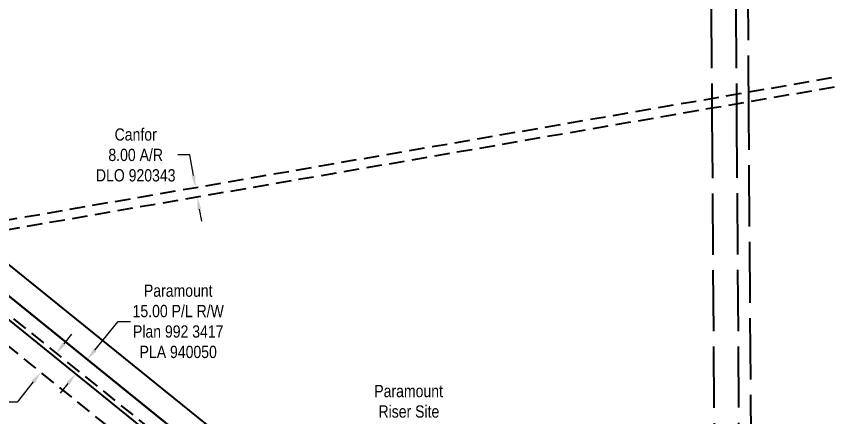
# Model space of a CAD drawing. Extents: x 528314 to 531043, y 6043383 to 6045203.
# Drawn here: x 530367 to 531040, y 6044451 to 6044777 of the extents above; entities that cross this region are included whole.
import ezdxf

# ---------------------------------------------------------------- set-up
doc = ezdxf.new("R2010")
doc.units = 0
doc.header["$LTSCALE"] = 5
doc.header["$PDSIZE"] = 0.5
doc.linetypes.add('foc-ACCESSROAD', pattern=[3.75, 2.5, -1.25])
doc.linetypes.add('foc-UNSURVEYED', pattern=[12.5, 10, -2.5])
doc.layers.get('Defpoints').update_dxf_attribs({"color": 9})
for name, color, linetype in [('C-RW', 13, 'Continuous'), ('F-AR', 190, 'foc-ACCESSROAD'), ('F-RW', 190, 'Continuous'), ('L-USEC', 7, 'foc-UNSURVEYED')]:
    doc.layers.add(name, color=color, linetype=linetype)
doc.layers.add('F-AR-T', color=190, linetype='Continuous', lineweight=9)
doc.layers.add('F-WS-T', color=190, linetype='Continuous', lineweight=9)
doc.styles.add('80CG', font='ARIALN.TTF', dxfattribs={"height": 10})
doc.styles.add('80L', font='ARIALN.TTF', dxfattribs={"height": 10})
doc.dimstyles.new('Compass 5 000', dxfattribs={"dimscale": 5, "dimtxt": 9, "dimasz": 2, "dimexe": 0.2, "dimexo": 0.0625, "dimgap": 0.5, "dimtad": 0, "dimtih": 1, "dimtoh": 1, "dimzin": 0, "dimdsep": 46, "dimtxsty": '80CG', "dimcen": 0.1, "dimse1": 1, "dimse2": 1, "dimclrd": 256, "dimclrt": 256, "dimaunit": 1, "dimadec": 4, "dimazin": 0, "dimtfac": 0.06, "dimtofl": 0, "dimtmove": 0, "dimatfit": 1, "dimfxl": 0.2, "dimtolj": 1, "dimtzin": 0, "dimlwd": -1, "dimarcsym": 0})

# ---------------------------------------------------------------- blocks, each defined once
blk = doc.blocks.new('*D457')
at = {"layer": 'Defpoints', "color": 0, "transparency": 16777216}
for p in [(530507.87, 6044636.81), (530513.15, 6044637.73), (530509.23, 6044628.93)]:
    blk.add_point(p, dxfattribs=at)
at = {"layer": 'F-AR-T', "transparency": 16777216}
for p, q in [((530508.58, 6044664.25), (530498.58, 6044664.25)), ((530511.45, 6044647.58), (530508.58, 6044664.25)), ((530516.22, 6044619.99), (530517.92, 6044610.13))]:
    blk.add_line(p, q, dxfattribs=at)
for points in [[(530513.1, 6044647.86), (530509.81, 6044647.3), (530513.15, 6044637.73)], [(530517.86, 6044620.27), (530514.57, 6044619.7), (530514.52, 6044629.84)]]:
    blk.add_solid(points, dxfattribs=at)
at = {"layer": 'F-AR-T', "transparency": 16777216, "insert": (530464.3, 6044664.25), "char_height": 10, "attachment_point": 5, "style": '80CG'}
blk.add_mtext('\\A1;Canfor\\P8.00 A/R\\PDLO 920343', dxfattribs=at)
blk = doc.blocks.new('*D460')
at = {"layer": 'Defpoints', "color": 0, "transparency": 16777216}
for p in [(530357.88, 6044535.96), (530345.32, 6044520.39), (530386.94, 6044486.83)]:
    blk.add_point(p, dxfattribs=at)
at = {"layer": 'F-AR-T', "transparency": 16777216}
for p, q in [((530405.78, 6044510.19), (530412.05, 6044517.98)), ((530380.67, 6044479.05), (530367.43, 6044462.62)), ((530367.43, 6044462.62), (530357.43, 6044462.62))]:
    blk.add_line(p, q, dxfattribs=at)
for points in [[(530404.48, 6044511.24), (530407.07, 6044509.15), (530399.5, 6044502.41)], [(530379.37, 6044480.09), (530381.97, 6044478), (530386.94, 6044486.83)]]:
    blk.add_solid(points, dxfattribs=at)
at = {"layer": 'F-AR-T', "transparency": 16777216, "insert": (530323.09, 6044462.62), "char_height": 10, "attachment_point": 5, "style": '80CG'}
blk.add_mtext('\\A1;Paramount\\P20.00 A/R\\PLOC 901015\\P(Expired)', dxfattribs=at)
blk = doc.blocks.new('*D464')
at = {"layer": 'Defpoints', "color": 0, "transparency": 16777216}
for p in [(530423.06, 6044498.48), (530424.67, 6044497.18), (530413.64, 6044486.82)]:
    blk.add_point(p, dxfattribs=at)
at = {"layer": 'F-AR-T', "transparency": 16777216}
for p, q in [((530430.96, 6044504.96), (530449.94, 6044528.45)), ((530449.94, 6044528.45), (530459.94, 6044528.45)), ((530408.97, 6044477.74), (530402.68, 6044469.97))]:
    blk.add_line(p, q, dxfattribs=at)
for points in [[(530429.66, 6044506.01), (530432.26, 6044503.91), (530424.67, 6044497.18)], [(530407.67, 6044478.79), (530410.26, 6044476.7), (530415.25, 6044485.52)]]:
    blk.add_solid(points, dxfattribs=at)
at = {"layer": 'F-AR-T', "transparency": 16777216, "insert": (530499.03, 6044528.45), "char_height": 10, "attachment_point": 5, "style": '80CG', "bg_fill": 3, "box_fill_scale": 1.1, "bg_fill_color": 256, "bg_fill_true_color": 13158600, "bg_fill_transparency": 0}
blk.add_mtext('\\A1;Paramount\\P15.00 P/L R/W\\PPlan 992 3417\\PPLA 940050', dxfattribs=at)

msp = doc.modelspace()

# ---------------------------------------------------------------- linework, layer by layer
at = {"layer": 'C-RW', "flags": 128}
for points in [[(530028.625, 6044842.932), (530353.715, 6044580.228), (530576.203, 6044400.422), (530601.334, 6044431.53), (530679.079, 6044368.694), (530653.95, 6044337.604), (530716.113, 6044287.371), (531039.285, 6044027.279)], [(531039.462, 6044001.477), (530703.564, 6044271.811), (530625.836, 6044334.621), (530650.966, 6044365.713), (530604.319, 6044403.415), (530579.188, 6044372.308), (530341.151, 6044564.68), (530028.797, 6044817.092)]]:
    msp.add_lwpolyline(points, dxfattribs=at)
at = {"layer": 'F-AR', "flags": 128}
for points in [[(530028.903, 6044801.157), (530129.393, 6044720.151), (530661.381, 6044291.295), (530939.06, 6044067.457), (530969.387, 6044043.009), (531039.565, 6043986.437)], [(531039.741, 6043960.6), (530969.564, 6044017.171), (530939.237, 6044041.619), (530129.566, 6044694.313), (530029.075, 6044775.32)], [(531034.549, 6044719.604), (530964.842, 6044707.572), (530934.717, 6044702.372), (530302.964, 6044593.324), (530288.554, 6044590.836), (530280.27, 6044597.527), (530294.68, 6044600.015), (530934.662, 6044710.483), (530964.786, 6044715.683), (531034.493, 6044727.715)]]:
    msp.add_lwpolyline(points, dxfattribs=at)
at = {"layer": 'F-RW'}
for points in [[(530028.797, 6044817.092), (530129.289, 6044735.885), (530296.942, 6044600.405), (530305.223, 6044593.713), (530341.151, 6044564.68), (530579.183, 6044372.324), (530589.804, 6044363.741), (530625.837, 6044334.623), (530679.279, 6044291.436), (530703.564, 6044271.811), (530938.958, 6044082.377), (530969.285, 6044057.971), (531039.462, 6044001.495)], [(531039.594, 6043982.146), (530969.418, 6044038.621), (530939.09, 6044063.027), (530692.327, 6044261.616), (530655.631, 6044291.27), (530576.306, 6044355.374), (530564.999, 6044364.511), (530329.716, 6044554.645), (530129.418, 6044716.505), (530028.926, 6044797.759)]]:
    msp.add_lwpolyline(points, dxfattribs=at)
at = {"layer": 'L-USEC'}
for p, q in [((530932.015, 6045097.48), (530934.766, 6044695.365)), ((530952.12, 6045097.617), (530954.871, 6044695.503)), ((530964.925, 6044695.579), (530962.173, 6045097.691)), ((530934.766, 6044695.365), (530937.515, 6044293.251)), ((530954.871, 6044695.503), (530957.621, 6044293.389)), ((530967.674, 6044293.463), (530964.925, 6044695.579))]:
    msp.add_line(p, q, dxfattribs=at)

# ---------------------------------------------------------------- texts
at = {"layer": 'F-WS-T', "insert": (530657.541, 6044476.562), "char_height": 10.00512, "attachment_point": 1, "style": '80L'}
msp.add_mtext_dynamic_manual_height_columns('\\pi1.55267;Paramount\\P\\pi4.96164;Riser Site\\P\\pi0.50506;PIL 940043\\P\\pi6.55864;(Expired)', width=58.22222, gutter_width=50.025, heights=[0], dxfattribs=at)

# ---------------------------------------------------------------- dimensions: what is measured, and where the dimension line sits
at = {"layer": 'F-AR-T', "color": 1}
dim = msp.add_linear_dim(base=(530513.154, 6044637.726), p1=(530509.235, 6044628.929), p2=(530507.873, 6044636.814), angle=99.793411, text='Canfor\\P8.00 A/R\\PDLO 920343', dimstyle='Compass 5 000', dxfattribs=at)
dim.commit()
dim.dimension.update_dxf_attribs({"geometry": '*D457', "text_midpoint": (530464.295, 6044664.252), "dimtype": 161})
at = {"layer": 'F-AR-T'}
dim = msp.add_linear_dim(base=(530386.944, 6044486.831), p1=(530357.876, 6044535.962), p2=(530345.319, 6044520.386), angle=231.12647, text='Paramount\\P20.00 A/R\\PLOC 901015\\P(Expired)', dimstyle='Compass 5 000', dxfattribs=at)
dim.commit()
dim.dimension.update_dxf_attribs({"geometry": '*D460', "text_midpoint": (530323.094, 6044462.623), "dimtype": 161})

# ---------------------------------------------------------------- next in the draw order: dimensions: what is measured, and where the dimension line sits
dim = msp.add_linear_dim(base=(530424.674, 6044497.18), p1=(530413.643, 6044486.823), p2=(530423.064, 6044498.481), angle=51.056238, text='Paramount\\P15.00 P/L R/W\\PPlan 992 3417\\PPLA 940050', dimstyle='Compass 5 000', override={"dimtfill": 1}, dxfattribs=at)
dim.commit()
dim.dimension.update_dxf_attribs({"geometry": '*D464', "text_midpoint": (530499.029, 6044528.447), "dimtype": 161})

doc.saveas('drawing.dxf')
